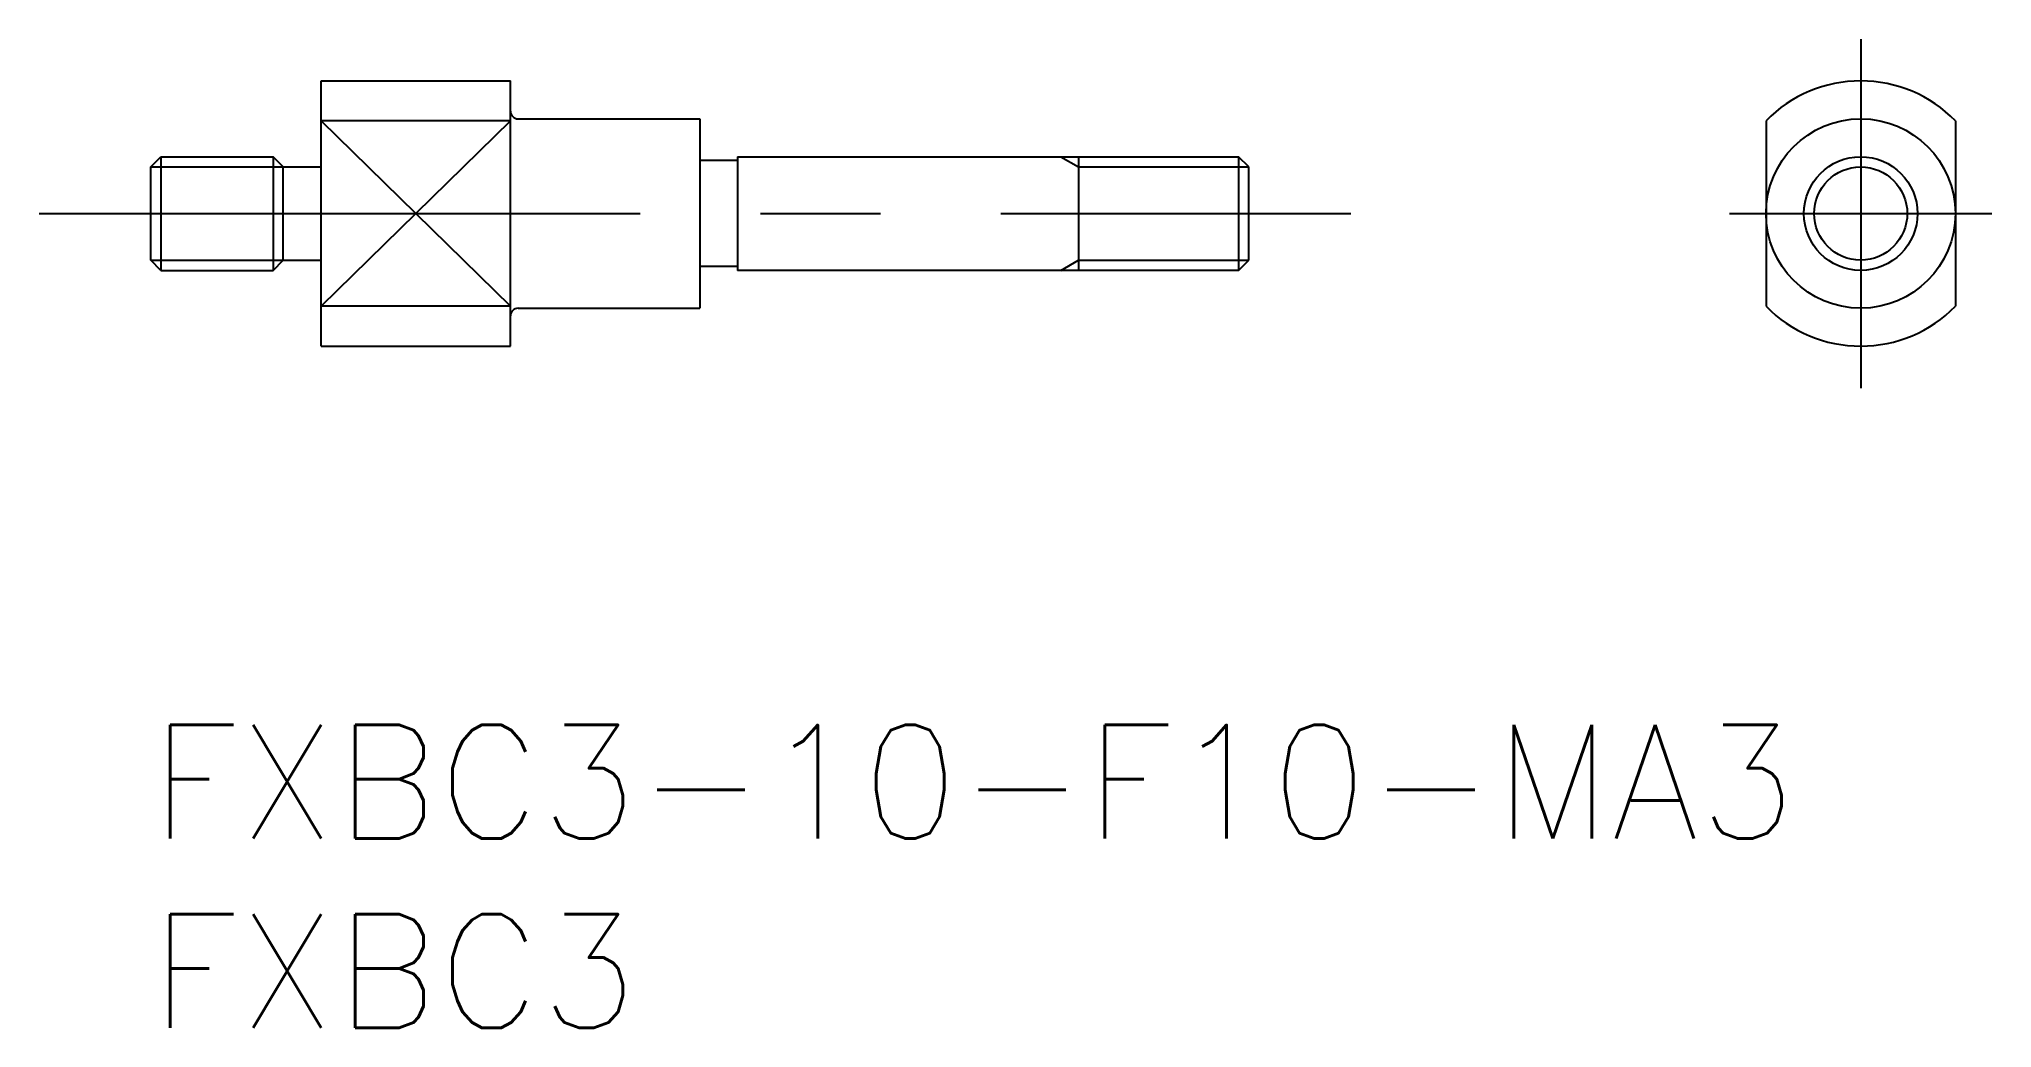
# Model space of a CAD drawing. Extents: x -3 to 48.6, y -8 to 18.1.
import ezdxf

# ---------------------------------------------------------------- set-up
doc = ezdxf.new("R2010")
doc.units = 0
doc.header["$LTSCALE"] = 0.5
doc.linetypes.add('CENTER', pattern=[50.8, 31.75, -6.35, 6.35, -6.35])
for name, color, linetype in [('MSM_CENTER', 1, 'CENTER'), ('MSM_CONTINUOUS', 7, 'CONTINUOUS'), ('MSM_NARROW', 5, 'CONTINUOUS'), ('MSM_PART_NUMBER', 7, 'CONTINUOUS')]:
    doc.layers.add(name, color=color, linetype=linetype)
doc.styles.get("Standard").update_dxf_attribs({"font": 'txt.shx', "height": 3, "bigfont": 'bigfont.shx'})

# ---------------------------------------------------------------- blocks, each defined once
blk = doc.blocks.new('*U4')
at = {"layer": 'MSM_PART_NUMBER'}
blk.add_text('FXBC3-10-F10-MA3', height=3, dxfattribs=at).set_placement((0, -3))
blk = doc.blocks.new('*U5')
at = {"layer": 'MSM_PART_NUMBER'}
blk.add_text('FXBC3', height=3, dxfattribs=at).set_placement((0, -8))

msp = doc.modelspace()

# ---------------------------------------------------------------- linework, layer by layer
at = {"layer": 'MSM_CENTER'}
for p, q in [((45.16, 18.106), (45.16, 8.894)), ((-2.95, 13.5), (31.694, 13.5)), ((41.694, 13.5), (48.626, 13.5))]:
    msp.add_line(p, q, dxfattribs=at)
at = {"layer": 'MSM_CONTINUOUS'}
for p, q in [((4.5, 10), (4.5, 17)), ((4.5, 17), (9.5, 17)), ((9.5, 10), (9.5, 17)), ((9.7, 16), (14.5, 16)), ((14.5, 16), (14.5, 11)), ((9.5, 15.949), (4.5, 15.949)), ((42.66, 15.949), (42.66, 11.051)), ((47.66, 15.949), (47.66, 11.051)), ((0, 14.729), (0.27, 15)), ((0.27, 15), (3.229, 15)), ((0.27, 15), (0.27, 12)), ((3.5, 14.729), (3.229, 15)), ((3.229, 15), (3.229, 12)), ((15.5, 15), (28.729, 15)), ((15.5, 15), (15.5, 12)), ((24.5, 15), (24.5, 12)), ((29, 14.729), (28.729, 15)), ((28.729, 15), (28.729, 12)), ((0, 12.27), (0, 14.729)), ((3.5, 12.27), (3.5, 14.729)), ((3.5, 14.729), (4.5, 14.729)), ((15.5, 14.9), (14.5, 14.9)), ((29, 12.27), (29, 14.729)), ((0.27, 12), (0, 12.27)), ((0.27, 12), (3.229, 12)), ((3.229, 12), (3.5, 12.27)), ((3.5, 12.27), (4.5, 12.27)), ((15.5, 12.1), (14.5, 12.1)), ((28.729, 12), (15.5, 12)), ((28.729, 12), (29, 12.27)), ((9.5, 11.051), (4.5, 11.051)), ((9.7, 11), (14.5, 11)), ((4.5, 10), (9.5, 10))]:
    msp.add_line(p, q, dxfattribs=at)
for radius in [2.5, 1.5]:
    msp.add_circle((45.16, 13.5), radius, dxfattribs=at)
for centre, radius, start, end in [((45.16, 13.5), 3.5, 44.4153, 135.5847), ((9.7, 16.2), 0.2, 180, 270), ((9.7, 10.8), 0.2, 90, 180), ((45.16, 13.5), 3.5, 224.4153, 315.5847)]:
    msp.add_arc(centre, radius, start, end, dxfattribs=at)
at = {"layer": 'MSM_NARROW'}
for p, q in [((4.5, 15.949), (9.5, 11.051)), ((9.5, 15.949), (4.5, 11.051)), ((24.031, 15), (24.5, 14.729)), ((0, 14.729), (3.5, 14.729)), ((24.5, 14.729), (29, 14.729)), ((0, 12.27), (3.5, 12.27)), ((24.031, 12), (24.5, 12.27)), ((24.5, 12.27), (29, 12.27))]:
    msp.add_line(p, q, dxfattribs=at)
msp.add_circle((45.16, 13.5), 1.23, dxfattribs=at)

# ---------------------------------------------------------------- block references
at = {"layer": 'MSM_CONTINUOUS'}
for name in ['*U4', '*U5']:
    msp.add_blockref(name, (0, 0), dxfattribs=at)

doc.saveas('drawing.dxf')
